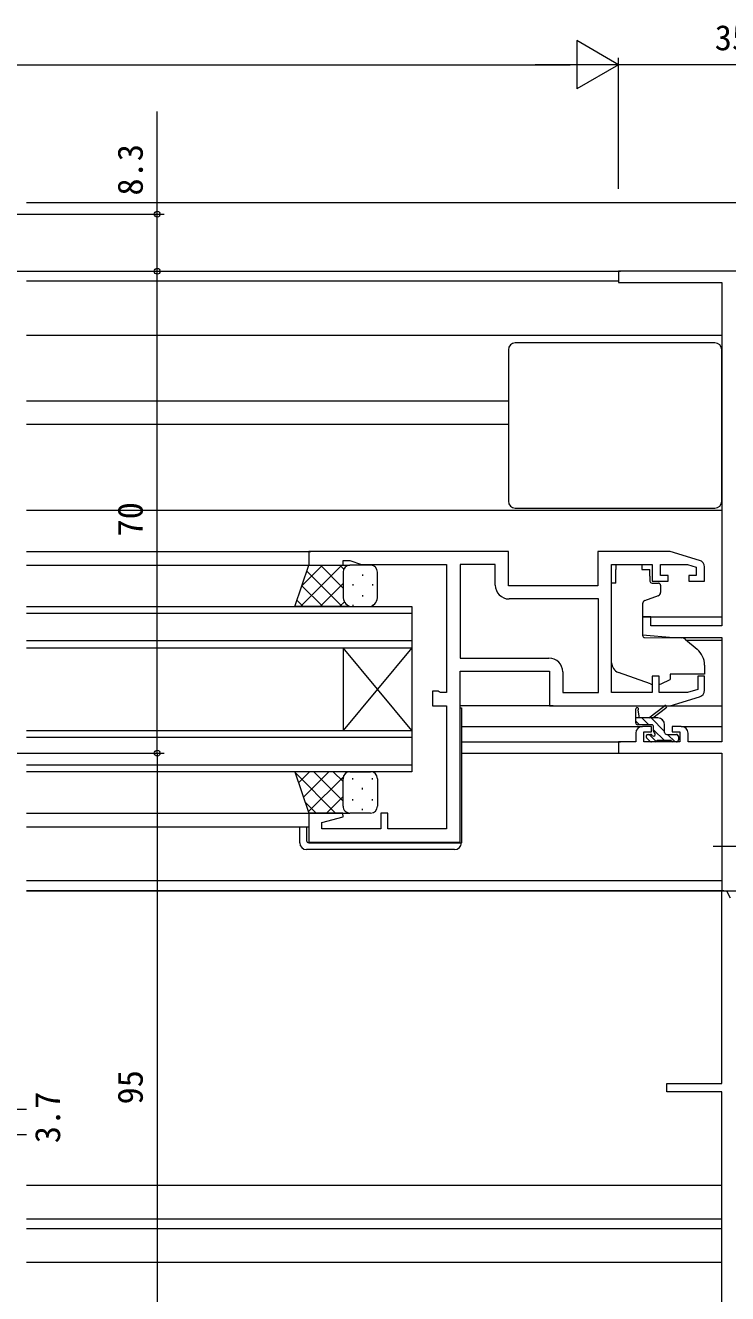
# Model space of a CAD drawing. Units: millimetres, scale not verified. Extents: x -594 to 539, y -420 to 386.
# Drawn here: x 257.2 to 359.2, y -155.8 to 28.5 of the extents above; entities that cross this region are included whole.
import ezdxf
from ezdxf.enums import TextEntityAlignment as Align

# ---------------------------------------------------------------- set-up
doc = ezdxf.new("R2010")
doc.units = ezdxf.units.MM
doc.header["$LTSCALE"] = 2
doc.linetypes.add('CHAIN2', pattern=[12, 9, -1, 1, -1])
for name, color, linetype, lineweight in [('0-3_YKK_11', 7, 'Continuous', 9), ('0-4_YKK_12', 2, 'Continuous', 9), ('0-5_YKK_13', 4, 'Continuous', 9), ('0-7_YKK_D', 6, 'Continuous', 9), ('0-8_YSS_K', 3, 'Continuous', 9)]:
    doc.layers.add(name, color=color, linetype=linetype, lineweight=lineweight)
doc.styles.add('ＭＳ ゴシック', font='')
doc.styles.get('ＭＳ ゴシック').set_extended_font_data('MS Gothic')

msp = doc.modelspace()

# ---------------------------------------------------------------- linework, layer by layer
at = {"layer": '0-3_YKK_11'}
for p, q in [((343.363, -7.266), (343.363, -8.896)), ((378.363, -7.266), (343.363, -7.266)), ((343.363, -8.896), (358.363, -8.896)), ((358.363, -8.896), (358.363, -58.766)), ((298.363, -47.966), (298.363, -49.966)), ((327.363, -47.966), (298.363, -47.966)), ((303.363, -49.266), (304.363, -49.266)), ((303.363, -49.966), (303.363, -49.266)), ((304.363, -49.266), (306.012, -49.866)), ((327.363, -52.966), (327.363, -47.966)), ((340.363, -47.966), (340.363, -52.966)), ((350.863, -47.966), (340.363, -47.966)), ((355.15, -49.253), (350.863, -47.966)), ((298.363, -49.966), (303.363, -49.966)), ((306.012, -49.866), (318.363, -49.866)), ((318.363, -49.866), (318.363, -68.466)), ((325.463, -49.866), (320.363, -49.866)), ((320.363, -49.866), (320.363, -63.466)), ((320.363, -49.866), (320.363, -63.466)), ((325.463, -52.866), (325.463, -49.866)), ((342.363, -49.866), (348.263, -49.866)), ((342.363, -68.466), (342.363, -49.866)), ((348.263, -49.866), (348.263, -52.266)), ((349.463, -49.866), (353.368, -49.866)), ((349.463, -51.466), (349.463, -49.866)), ((350.563, -51.466), (349.463, -51.466)), ((350.563, -52.266), (350.563, -51.466)), ((353.368, -49.866), (354.663, -50.255)), ((353.563, -51.466), (353.563, -52.266)), ((354.663, -51.466), (353.563, -51.466)), ((354.663, -50.255), (354.663, -51.466)), ((355.863, -52.266), (355.863, -50.21)), ((340.363, -52.966), (327.363, -52.966)), ((348.263, -52.266), (350.563, -52.266)), ((353.563, -52.266), (355.863, -52.266)), ((340.463, -54.866), (327.463, -54.866)), ((340.463, -68.466), (340.463, -54.866)), ((346.863, -57.466), (346.863, -60.073)), ((348.063, -57.466), (346.863, -57.466)), ((348.063, -58.766), (348.063, -57.466)), ((358.363, -58.766), (348.063, -58.766)), ((346.863, -60.073), (351.363, -60.466)), ((351.363, -60.466), (358.363, -60.466)), ((358.363, -60.466), (358.363, -75.636)), ((320.363, -63.466), (333.263, -63.466)), ((320.363, -65.366), (333.363, -65.366)), ((320.363, -90.166), (320.363, -65.366)), ((333.363, -65.366), (333.363, -70.366)), ((335.263, -65.466), (335.263, -68.466)), ((348.263, -66.066), (348.263, -68.466)), ((349.263, -66.066), (348.263, -66.066)), ((349.263, -68.466), (349.263, -66.066)), ((354.863, -66.066), (354.863, -68.018)), ((355.863, -66.066), (354.863, -66.066)), ((355.863, -68.122), (355.863, -66.066)), ((354.863, -68.018), (353.368, -68.466)), ((316.363, -68.266), (316.363, -70.366)), ((317.163, -68.266), (316.363, -68.266)), ((317.336, -68.366), (317.163, -68.266)), ((317.51, -68.466), (317.336, -68.366)), ((318.363, -68.466), (317.51, -68.466)), ((335.263, -68.466), (340.463, -68.466)), ((348.263, -68.466), (342.363, -68.466)), ((353.368, -68.466), (349.263, -68.466)), ((350.863, -70.366), (355.15, -69.08)), ((316.363, -70.366), (318.363, -70.366)), ((318.363, -70.366), (318.363, -88.266)), ((333.363, -70.366), (350.863, -70.366)), ((348.163, -73.366), (346.863, -73.366)), ((348.163, -74.166), (348.163, -73.366)), ((351.163, -73.366), (351.163, -74.166)), ((352.463, -73.366), (351.163, -73.366)), ((345.863, -74.366), (345.863, -75.636)), ((347.063, -74.166), (348.163, -74.166)), ((347.063, -75.636), (347.063, -74.166)), ((351.163, -74.166), (352.263, -74.166)), ((352.263, -74.166), (352.263, -75.636)), ((353.463, -75.636), (353.463, -74.366)), ((343.363, -75.636), (343.363, -77.266)), ((345.863, -75.636), (343.363, -75.636)), ((343.363, -77.266), (358.363, -77.266)), ((352.263, -75.636), (347.063, -75.636)), ((358.363, -75.636), (353.463, -75.636)), ((358.363, -77.266), (358.363, -97.266)), ((298.363, -85.966), (298.363, -90.166)), ((303.324, -85.966), (298.363, -85.966)), ((300.263, -87.327), (303.392, -86.489)), ((303.392, -86.489), (303.324, -85.966)), ((308.863, -85.966), (308.863, -88.266)), ((309.863, -85.966), (308.863, -85.966)), ((309.863, -88.266), (309.863, -85.966)), ((300.263, -88.266), (300.263, -87.327)), ((308.863, -88.266), (300.263, -88.266)), ((318.363, -88.266), (309.863, -88.266)), ((298.363, -90.166), (320.363, -90.166)), ((358.363, -97.266), (361.363, -97.266)), ((358.363, -97.266), (359.063, -97.266)), ((358.363, -125.266), (358.363, -97.266)), ((359.063, -97.266), (359.563, -98.266)), ((350.363, -125.266), (358.363, -125.266)), ((350.363, -126.466), (350.363, -125.266)), ((358.363, -126.466), (350.363, -126.466)), ((358.363, -172.266), (358.363, -126.466))]:
    msp.add_line(p, q, dxfattribs=at)
for centre, radius, start, end in [((354.863, -50.21), 1, 359.99995, 73.30074), ((327.463, -52.866), 2, 180, 269.99998), ((333.263, -65.466), 2, 0, 89.99998), ((354.863, -68.122), 1, 286.69925, 0.00003), ((346.863, -74.366), 1, 90, 179.99998), ((352.463, -74.366), 1, 0, 89.99998)]:
    msp.add_arc(centre, radius, start, end, dxfattribs=at)
at = {"layer": '0-4_YKK_12'}
for p, q in [((257.363, -7.266), (343.663, -7.266)), ((257.363, -8.666), (343.363, -8.666)), ((257.363, -16.566), (358.363, -16.566)), ((257.363, -26.066), (327.363, -26.066)), ((257.363, -29.466), (327.363, -29.466)), ((257.363, -41.966), (358.363, -41.966)), ((257.363, -47.966), (298.663, -47.966)), ((257.363, -49.966), (298.863, -49.966)), ((257.363, -55.966), (313.363, -55.966)), ((313.363, -56.966), (257.363, -56.966)), ((313.363, -55.966), (313.363, -61.966)), ((346.863, -57.466), (358.363, -57.466)), ((313.363, -60.966), (257.363, -60.966)), ((257.363, -61.966), (313.363, -61.966)), ((313.363, -73.966), (303.363, -61.966)), ((313.363, -61.966), (303.363, -73.966)), ((303.363, -61.966), (303.363, -73.966)), ((313.363, -61.966), (313.363, -73.966)), ((353.24, -60.866), (358.363, -60.866)), ((320.563, -73.366), (346.863, -73.366)), ((352.463, -73.366), (358.363, -73.366)), ((257.363, -73.966), (313.363, -73.966)), ((313.363, -74.966), (257.363, -74.966)), ((313.363, -73.966), (313.363, -79.966)), ((320.563, -75.636), (343.663, -75.636)), ((320.563, -77.266), (343.663, -77.266)), ((257.363, -78.966), (313.363, -78.966)), ((313.363, -79.966), (257.363, -79.966)), ((257.363, -85.966), (298.863, -85.966)), ((257.363, -87.966), (298.363, -87.966)), ((257.363, -95.766), (358.363, -95.766)), ((358.663, -97.266), (257.363, -97.266)), ((257.363, -97.266), (358.663, -97.266)), ((358.363, -140.066), (257.363, -140.066)), ((358.363, -144.966), (257.363, -144.966)), ((358.363, -146.366), (257.363, -146.366)), ((358.363, -151.266), (257.363, -151.266))]:
    msp.add_line(p, q, dxfattribs=at)
at = {"layer": '0-5_YKK_13'}
for p, q in [((357.363, -17.667), (328.363, -17.667)), ((327.363, -18.667), (327.363, -40.667)), ((358.363, -40.667), (358.363, -18.667)), ((328.363, -41.667), (357.363, -41.667)), ((296.363, -55.966), (298.363, -49.966)), ((297.18, -55.966), (303.18, -49.966)), ((297.369, -52.95), (300.352, -49.966)), ((298.079, -50.818), (303.228, -55.966)), ((298.363, -49.966), (304.363, -49.966)), ((300.057, -49.966), (303.363, -53.273)), ((302.885, -49.966), (303.459, -50.54)), ((303.363, -50.966), (303.363, -54.466)), ((303.363, -50.966), (303.363, -54.466)), ((307.363, -49.966), (304.363, -49.966)), ((306.193, -51.286), (306.193, -51.487)), ((308.363, -54.466), (308.363, -50.966)), ((342.963, -49.896), (342.963, -50.566)), ((346.763, -49.896), (342.963, -49.896)), ((342.963, -51.566), (342.963, -50.566)), ((342.963, -52.566), (342.963, -51.566)), ((346.763, -49.896), (346.763, -50.566)), ((346.763, -50.566), (347.933, -50.566)), ((347.933, -51.566), (347.933, -50.566)), ((347.933, -51.566), (347.933, -52.266)), ((297.372, -52.939), (300.4, -55.966)), ((300.009, -55.966), (303.363, -52.612)), ((304.778, -52.702), (304.778, -52.901)), ((307.608, -52.702), (307.608, -52.902)), ((342.363, -64.122), (342.363, -52.566)), ((342.963, -52.566), (342.363, -52.566)), ((348.233, -52.566), (349.163, -52.566)), ((349.463, -52.866), (349.463, -53.916)), ((296.665, -55.06), (297.571, -55.966)), ((302.837, -55.966), (303.546, -55.257)), ((303.363, -54.467), (303.363, -54.517)), ((306.193, -54.317), (306.193, -54.517)), ((349.134, -54.386), (347.134, -55.114)), ((304.363, -55.966), (296.363, -55.966)), ((304.363, -55.966), (307.363, -55.966)), ((304.778, -55.732), (304.778, -55.931)), ((307.608, -55.732), (307.608, -55.85)), ((346.863, -55.563), (346.863, -60.169)), ((347.08, -60.468), (352.466, -60.515)), ((353.1, -60.749), (354.791, -62.168)), ((355.863, -64.467), (355.863, -65.766)), ((347.991, -67.207), (343.354, -65.532)), ((350.863, -65.766), (350.863, -66.066)), ((355.863, -65.766), (350.863, -65.766)), ((350.863, -66.066), (350.863, -66.564)), ((349.557, -67.173), (350.863, -66.564)), ((333.863, -70.366), (320.363, -70.366)), ((320.363, -70.666), (320.563, -70.666)), ((320.563, -70.666), (320.563, -90.266)), ((345.863, -72.836), (345.863, -70.837)), ((346.163, -71.01), (346.362, -72.136)), ((347.763, -72.136), (349.981, -70.454)), ((348.363, -72.136), (350.183, -70.735)), ((350.79, -70.366), (358.363, -70.366)), ((349.063, -72.136), (345.863, -72.136)), ((346.402, -73.136), (345.863, -72.597)), ((348.163, -73.136), (346.163, -73.136)), ((347.749, -73.136), (346.749, -72.136)), ((350.063, -74.103), (348.096, -72.136)), ((348.463, -74.075), (348.463, -73.436)), ((349.907, -72.6), (349.599, -72.292)), ((350.063, -74.236), (350.063, -73.136)), ((347.951, -75.549), (347.451, -75.049)), ((347.663, -74.536), (348.002, -74.536)), ((348.871, -75.605), (347.802, -74.536)), ((350.049, -75.436), (348.463, -73.85)), ((351.063, -75.436), (348.963, -75.436)), ((350.363, -74.536), (351.763, -74.536)), ((351.596, -75.636), (350.496, -74.536)), ((352.047, -74.74), (351.859, -74.552)), ((352.063, -74.836), (352.063, -75.336)), ((348.763, -75.636), (348.163, -75.636)), ((351.763, -75.636), (351.263, -75.636)), ((296.363, -79.966), (298.363, -85.966)), ((304.363, -79.966), (296.363, -79.966)), ((296.404, -80.091), (302.28, -85.966)), ((296.89, -81.548), (298.471, -79.966)), ((297.597, -83.669), (301.3, -79.966)), ((298.304, -85.79), (303.401, -80.694)), ((299.109, -79.966), (303.363, -84.221)), ((301.937, -79.966), (303.363, -81.392)), ((303.363, -84.966), (303.363, -80.966)), ((303.363, -84.966), (303.363, -80.966)), ((304.09, -80.004), (304.128, -79.966)), ((304.363, -79.966), (307.363, -79.966)), ((304.778, -81.101), (304.778, -80.901)), ((307.608, -81.101), (307.608, -80.901)), ((308.363, -80.966), (308.363, -84.966)), ((306.193, -82.516), (306.193, -82.316)), ((297.819, -84.333), (299.452, -85.966)), ((300.957, -85.966), (303.363, -83.56)), ((304.778, -84.131), (304.778, -83.931)), ((307.608, -84.131), (307.608, -83.931)), ((298.363, -85.966), (304.363, -85.966)), ((303.785, -85.966), (303.899, -85.852)), ((307.363, -85.966), (304.363, -85.966)), ((306.193, -85.546), (306.193, -85.346)), ((297.063, -90.266), (297.063, -87.966)), ((298.063, -87.966), (298.063, -89.966)), ((298.363, -90.266), (320.063, -90.266)), ((320.063, -90.266), (320.563, -90.266)), ((320.563, -89.966), (320.563, -90.266)), ((319.563, -91.266), (298.063, -91.266))]:
    msp.add_line(p, q, dxfattribs=at)
at = {"layer": '0-5_YKK_13', "linetype": 'CHAIN2'}
msp.add_line((357.12, -90.766), (372.248, -90.766), dxfattribs=at)
msp.add_line((357.12, -90.766), (372.248, -90.766), dxfattribs=at)
at = {"layer": '0-5_YKK_13'}
for centre, radius, start, end in [((328.363, -18.667), 1, 90, 180), ((357.363, -18.667), 1, 0, 90), ((328.363, -40.667), 1, 180, 270), ((357.363, -40.667), 1, 270, 0), ((304.363, -50.966), 1, 90.00009, 180.00009), ((304.363, -50.966), 1, 90.00009, 180.00009), ((307.363, -50.966), 1, 0.00009, 90.00009), ((348.233, -52.266), 0.3, 180, 270), ((349.163, -52.866), 0.3, 0, 90), ((304.895, -54.528), 1.534, 177.68848, 249.69221), ((304.895, -54.528), 1.534, 177.68848, 249.69221), ((306.831, -54.528), 1.534, 290.30794, 2.31165), ((347.363, -55.563), 0.5, 110, 180), ((348.963, -53.916), 0.5, 290, 0), ((347.163, -60.169), 0.3, 180, 269.5), ((352.457, -61.515), 1, 50, 89.5), ((352.863, -64.467), 3, 0, 50), ((343.863, -64.122), 1.5, 180, 250.14673), ((348.331, -66.266), 1, 250.14673, 266.11316), ((349.134, -66.266), 1, 277.40692, 295), ((346.063, -70.837), 0.2, 300, 180), ((350.163, -70.536), 0.2, 275.58287, 155.58287), ((346.163, -72.836), 0.3, 180, 270), ((348.163, -73.436), 0.3, 0, 90), ((349.063, -73.136), 1, 0, 90), ((347.663, -74.836), 0.3, 90, 225), ((348.002, -74.836), 0.3, 33.05573, 90), ((348.463, -74.536), 0.25, 213.05573, 56.94426), ((348.763, -74.075), 0.3, 180, 236.94426), ((348.763, -75.436), 0.2, 270, 0), ((350.363, -74.236), 0.3, 180, 270), ((351.263, -75.436), 0.2, 180, 270), ((351.763, -74.836), 0.3, 0, 90), ((351.763, -75.336), 0.3, 270, 0), ((348.163, -75.336), 0.3, 225, 270), ((304.363, -80.966), 1, 89.99989, 179.99989), ((304.363, -80.966), 1, 89.99989, 179.99989), ((307.363, -80.966), 1, 359.99989, 89.99989), ((304.363, -84.966), 1, 179.99989, 269.99989), ((304.363, -84.966), 1, 179.99989, 269.99989), ((307.363, -84.966), 1, 269.99989, 359.99989), ((298.063, -90.266), 1, 180, 270), ((298.363, -89.966), 0.3, 180, 270), ((319.563, -90.266), 1, 270, 0)]:
    msp.add_arc(centre, radius, start, end, dxfattribs=at)
at = {"layer": '0-7_YKK_D'}
for p, q in [((337.301, 26.234), (337.301, 19.234)), ((343.363, 22.734), (337.301, 26.234)), ((50.363, 22.734), (336.363, 22.734)), ((343.363, 22.734), (331.239, 22.734)), ((343.363, 22.734), (337.301, 19.234)), ((343.363, 4.734), (343.363, 23.734)), ((343.363, 4.734), (343.363, 23.734)), ((378.363, 22.734), (343.363, 22.734)), ((276.363, 1.034), (276.363, 15.934)), ((223.363, 1.034), (277.363, 1.034)), ((276.363, -7.266), (276.363, 1.034)), ((223.363, -7.266), (277.363, -7.266)), ((276.363, -77.266), (276.363, -7.266)), ((223.363, -77.266), (257.363, -77.266)), ((223.363, -77.266), (277.363, -77.266)), ((276.363, -77.266), (276.363, -172.266)), ((223.363, -128.966), (257.363, -128.966)), ((223.363, -128.966), (257.363, -128.966)), ((223.363, -132.666), (257.363, -132.666)), ((223.363, -132.666), (257.363, -132.666))]:
    msp.add_line(p, q, dxfattribs=at)
for centre in [(276.363, 1.034), (276.363, -7.266), (276.363, -7.266), (276.363, -77.266), (276.363, -77.266)]:
    msp.add_circle(centre, 0.425, dxfattribs=at)
at = {"layer": '0-8_YSS_K'}
msp.add_line((257.363, 2.734), (407.363, 2.734), dxfattribs=at)

# ---------------------------------------------------------------- texts
at = {"layer": '0-7_YKK_D', "color": 4, "style": 'ＭＳ ゴシック'}
msp.add_text('35', height=3.666, dxfattribs=at).set_placement((357.343, 23.734), align=Align.BOTTOM_LEFT)
for s, p in [('8.3', (275.363, 3.734)), ('70', (275.363, -45.786)), ('95', (275.363, -128.286)), ('3.7', (263.363, -133.916))]:
    msp.add_text(s, height=3.666, rotation=90, dxfattribs=at).set_placement(p, align=Align.BOTTOM_LEFT)

doc.saveas('drawing.dxf')
